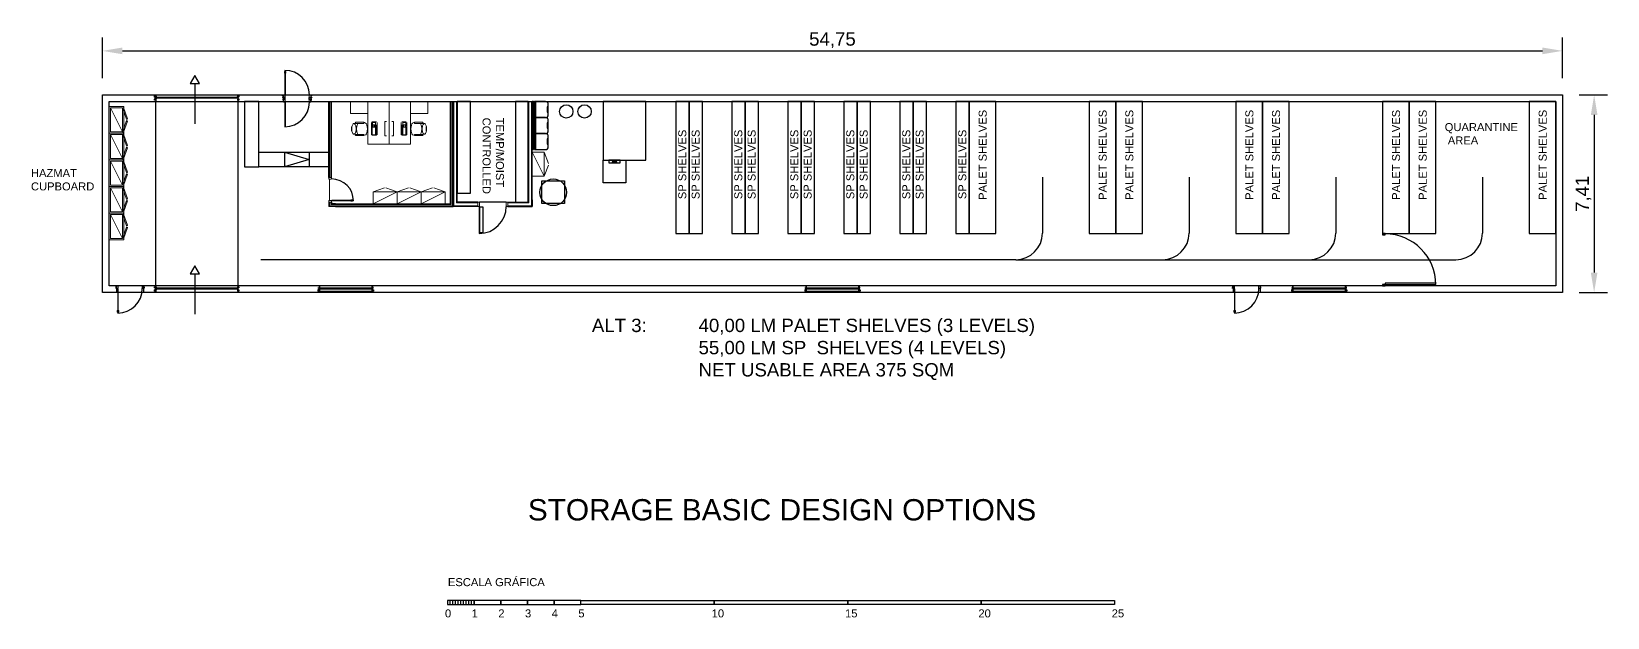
# Model space of a CAD drawing. Header units: millimetres. Extents: x 9.2 to 68.3, y 6.1 to 28.
import ezdxf

# ---------------------------------------------------------------- set-up
doc = ezdxf.new("R2010")
doc.units = ezdxf.units.MM
doc.layers.add('Cimentacion', color=7, linetype='Continuous', lineweight=0)
doc.layers.add('Techo baja', color=7, linetype='Continuous', lineweight=0)
doc.layers.add('MAPAS', color=7, linetype='Continuous')
doc.styles.get("Standard").update_dxf_attribs({"font": 'arial.ttf'})
doc.dimstyles.new('ISO-25', dxfattribs={"dimtxt": 0.5, "dimasz": 0.75, "dimexe": 0.5, "dimexo": 0.625, "dimgap": 0.1, "dimtad": 1, "dimtoh": 1, "dimtxsty": 'Standard', "dimcen": 2.5, "dimadec": 0, "dimazin": 0, "dimtfac": 1, "dimtmove": 0, "dimatfit": 3, "dimfxl": 1, "dimarcsym": 0})

# ---------------------------------------------------------------- blocks, each defined once
blk = doc.blocks.new('*D9')
at = {"layer": 'Defpoints', "color": 0, "transparency": 16777216}
for p in [(66.628, 27.318), (11.878, 25.664), (66.628, 25.664)]:
    blk.add_point(p, dxfattribs=at)
at = {"layer": 'MAPAS', "color": 0, "lineweight": -2, "transparency": 16777216}
for p, q in [((11.878, 26.289), (11.878, 27.818)), ((66.628, 26.289), (66.628, 27.818)), ((12.628, 27.318), (65.878, 27.318))]:
    blk.add_line(p, q, dxfattribs=at)
at = {"layer": 'MAPAS', "color": 0, "transparency": 16777216}
for points in [[(12.628, 27.443), (12.628, 27.193), (11.878, 27.318)], [(65.878, 27.443), (65.878, 27.193), (66.628, 27.318)]]:
    blk.add_solid(points, dxfattribs=at)
at = {"layer": 'MAPAS', "color": 0, "transparency": 16777216, "insert": (39.253, 27.717), "char_height": 0.5, "attachment_point": 5}
blk.add_mtext('54,75', dxfattribs=at)
blk = doc.blocks.new('*D10')
at = {"layer": 'Defpoints', "color": 0, "transparency": 16777216}
for p in [(66.628, 25.664), (66.628, 18.251), (67.815, 18.251)]:
    blk.add_point(p, dxfattribs=at)
at = {"layer": 'MAPAS', "color": 0, "lineweight": -2, "transparency": 16777216}
for p, q in [((67.253, 25.664), (68.315, 25.664)), ((67.815, 24.914), (67.815, 19.001)), ((67.253, 18.251), (68.315, 18.251))]:
    blk.add_line(p, q, dxfattribs=at)
at = {"layer": 'MAPAS', "color": 0, "transparency": 16777216}
for points in [[(67.69, 24.914), (67.94, 24.914), (67.815, 25.664)], [(67.69, 19.001), (67.94, 19.001), (67.815, 18.251)]]:
    blk.add_solid(points, dxfattribs=at)
at = {"layer": 'MAPAS', "color": 0, "transparency": 16777216, "insert": (67.414, 21.958), "char_height": 0.5, "attachment_point": 5, "rotation": 90}
blk.add_mtext('7,41', dxfattribs=at)

msp = doc.modelspace()

# ---------------------------------------------------------------- linework, layer by layer
for p, q in [((15.342, 26.099), (15.342, 24.577)), ((13.838, 25.586), (13.838, 25.591)), ((13.838, 25.516), (13.838, 25.511)), ((13.878, 25.664), (13.878, 25.461)), ((13.878, 25.664), (13.878, 25.414)), ((13.918, 25.586), (13.918, 25.591)), ((13.918, 25.586), (16.958, 25.586)), ((13.918, 25.551), (16.958, 25.551)), ((13.918, 25.551), (13.918, 25.546)), ((16.918, 25.586), (16.918, 25.591)), ((16.918, 25.551), (16.918, 25.546)), ((16.958, 25.664), (16.958, 25.461)), ((16.958, 25.664), (16.958, 25.414)), ((16.958, 25.586), (16.958, 25.591)), ((16.998, 25.586), (16.998, 25.591)), ((16.998, 25.516), (16.998, 25.511)), ((18.634, 25.634), (18.634, 25.639)), ((18.634, 25.564), (18.634, 25.559)), ((18.634, 25.493), (18.634, 25.498)), ((18.634, 25.423), (18.634, 25.418)), ((19.734, 25.634), (19.734, 25.639)), ((19.734, 25.564), (19.734, 25.559)), ((19.734, 25.493), (19.734, 25.498)), ((19.734, 25.423), (19.734, 25.418)), ((26.034, 25.414), (29.534, 25.414)), ((12.628, 24.281), (12.675, 24.264)), ((12.78, 24.757), (12.827, 24.774)), ((12.78, 24.704), (12.827, 24.687)), ((21.237, 24.309), (21.237, 24.474)), ((24.027, 24.309), (24.028, 24.474)), ((12.628, 24.181), (12.675, 24.197)), ((12.78, 23.757), (12.827, 23.774)), ((12.78, 23.704), (12.827, 23.687)), ((12.628, 23.281), (12.675, 23.264)), ((12.628, 23.181), (12.675, 23.197)), ((18.71, 23.517), (18.71, 22.97)), ((18.71, 23.517), (19.637, 23.243)), ((19.637, 23.243), (18.71, 22.97)), ((19.637, 23.517), (19.637, 22.97)), ((12.78, 22.757), (12.827, 22.774)), ((12.78, 22.704), (12.827, 22.687)), ((47.128, 22.577), (47.128, 20.484)), ((52.628, 22.577), (52.628, 20.484)), ((58.128, 22.577), (58.128, 20.484)), ((63.628, 22.577), (63.628, 20.484)), ((12.628, 22.181), (12.675, 22.197)), ((12.78, 21.757), (12.827, 21.774)), ((12.78, 21.704), (12.827, 21.687)), ((27.017, 21.643), (26.017, 21.643)), ((12.628, 21.181), (12.675, 21.197)), ((12.78, 20.757), (12.827, 20.774)), ((12.78, 20.704), (12.827, 20.687)), ((15.342, 18.958), (15.342, 17.436)), ((46.128, 19.484), (17.82, 19.484)), ((46.128, 19.484), (62.628, 19.484)), ((12.367, 18.502), (12.367, 18.507)), ((12.367, 18.432), (12.367, 18.427)), ((12.407, 18.501), (12.407, 18.251)), ((13.427, 18.501), (13.427, 18.251)), ((13.467, 18.502), (13.467, 18.507)), ((13.467, 18.432), (13.467, 18.427)), ((13.838, 18.423), (13.838, 18.428)), ((13.838, 18.353), (13.838, 18.348)), ((13.878, 18.501), (13.878, 18.298)), ((13.878, 18.501), (13.878, 18.251)), ((13.918, 18.423), (13.918, 18.428)), ((13.918, 18.423), (16.958, 18.423)), ((13.918, 18.388), (16.958, 18.388)), ((13.918, 18.388), (13.918, 18.383)), ((16.918, 18.423), (16.918, 18.428)), ((16.918, 18.388), (16.918, 18.383)), ((16.958, 18.501), (16.958, 18.298)), ((16.958, 18.501), (16.958, 18.251)), ((16.958, 18.423), (16.958, 18.428)), ((16.998, 18.423), (16.998, 18.428)), ((16.998, 18.353), (16.998, 18.348)), ((19.963, 18.423), (19.963, 18.428)), ((19.963, 18.353), (19.963, 18.348)), ((20.003, 18.501), (20.003, 18.298)), ((20.003, 18.501), (20.003, 18.298)), ((22.003, 18.501), (20.003, 18.501)), ((22.003, 18.501), (22.003, 18.298)), ((22.043, 18.423), (22.043, 18.428)), ((22.043, 18.353), (22.043, 18.348)), ((38.213, 18.423), (38.213, 18.428)), ((38.213, 18.353), (38.213, 18.348)), ((38.253, 18.501), (38.253, 18.298)), ((38.253, 18.501), (38.253, 18.298)), ((40.253, 18.501), (38.253, 18.501)), ((40.253, 18.501), (40.253, 18.298)), ((40.293, 18.423), (40.293, 18.428)), ((40.293, 18.353), (40.293, 18.348)), ((54.235, 18.502), (54.235, 18.507)), ((54.235, 18.432), (54.235, 18.427)), ((54.275, 18.501), (54.275, 18.251)), ((55.295, 18.501), (55.295, 18.251)), ((55.335, 18.502), (55.335, 18.507)), ((55.335, 18.432), (55.335, 18.427)), ((56.463, 18.423), (56.463, 18.428)), ((56.463, 18.353), (56.463, 18.348)), ((56.503, 18.501), (56.503, 18.298)), ((56.503, 18.501), (56.503, 18.298)), ((58.503, 18.501), (56.503, 18.501)), ((58.503, 18.501), (58.503, 18.298)), ((58.543, 18.423), (58.543, 18.428)), ((58.543, 18.353), (58.543, 18.348)), ((20.003, 18.298), (22.003, 18.298)), ((38.253, 18.298), (40.253, 18.298)), ((56.503, 18.298), (58.503, 18.298)), ((24.925, 6.544), (24.925, 6.694)), ((25.025, 6.544), (25.025, 6.694)), ((25.125, 6.544), (25.125, 6.694)), ((25.225, 6.544), (25.225, 6.694)), ((25.325, 6.544), (25.325, 6.694)), ((25.425, 6.544), (25.425, 6.694)), ((25.525, 6.544), (25.525, 6.694)), ((25.625, 6.544), (25.625, 6.694)), ((25.725, 6.544), (25.725, 6.694))]:
    msp.add_line(p, q)
for points in [[(15.342, 26.399), (15.169, 26.099), (15.515, 26.099)], [(66.628, 25.664), (66.628, 18.251), (11.878, 18.251), (11.878, 25.664)], [(66.378, 25.414), (66.378, 18.501), (12.128, 18.501), (12.128, 25.414)], [(13.878, 25.591), (13.838, 25.591), (13.838, 25.631), (13.878, 25.631)], [(13.878, 25.471), (13.838, 25.471), (13.838, 25.511), (13.878, 25.511)], [(13.878, 25.414), (16.958, 25.414), (16.958, 18.501), (13.878, 18.501)], [(16.998, 25.591), (16.958, 25.591), (16.958, 25.631), (16.998, 25.631)], [(16.998, 25.471), (16.958, 25.471), (16.958, 25.511), (16.998, 25.511)], [(17.749, 22.97), (17.749, 25.414), (17.202, 25.414), (17.202, 22.97)], [(18.734, 25.565), (18.674, 25.565), (18.674, 25.492), (18.734, 25.492)], [(19.634, 25.565), (19.694, 25.565), (19.694, 25.492), (19.634, 25.492)], [(25.684, 25.414), (25.184, 25.414), (25.184, 21.979), (25.684, 21.979)], [(27.85, 25.414), (27.364, 25.414), (27.364, 21.643), (27.85, 21.643)], [(28, 25.414), (28, 24.814), (28.04, 24.814), (28.04, 25.414)], [(28.08, 25.414), (28.08, 24.814), (28.12, 24.814), (28.12, 25.414)], [(30.654, 25.414), (30.654, 23.214), (32.254, 23.214), (32.254, 25.414)], [(33.378, 20.468), (33.878, 20.468), (33.878, 25.414), (33.378, 25.414)], [(33.878, 20.468), (34.378, 20.468), (34.378, 25.414), (33.878, 25.414)], [(35.478, 20.468), (35.978, 20.468), (35.978, 25.414), (35.478, 25.414)], [(35.978, 20.468), (36.478, 20.468), (36.478, 25.414), (35.978, 25.414)], [(37.578, 20.468), (38.078, 20.468), (38.078, 25.414), (37.578, 25.414)], [(38.078, 20.468), (38.578, 20.468), (38.578, 25.414), (38.078, 25.414)], [(39.678, 20.468), (40.178, 20.468), (40.178, 25.414), (39.678, 25.414)], [(40.178, 20.468), (40.678, 20.468), (40.678, 25.414), (40.178, 25.414)], [(41.778, 20.468), (42.278, 20.468), (42.278, 25.414), (41.778, 25.414)], [(42.278, 20.468), (42.778, 20.468), (42.778, 25.414), (42.278, 25.414)], [(43.878, 20.468), (44.378, 20.468), (44.378, 25.414), (43.878, 25.414)], [(45.378, 20.468), (45.378, 25.414), (44.378, 25.414), (44.378, 20.468)], [(49.878, 20.468), (49.878, 25.414), (48.878, 25.414), (48.878, 20.468)], [(50.878, 20.468), (50.878, 25.414), (49.878, 25.414), (49.878, 20.468)], [(55.378, 20.468), (55.378, 25.414), (54.378, 25.414), (54.378, 20.468)], [(56.378, 20.468), (56.378, 25.414), (55.378, 25.414), (55.378, 20.468)], [(60.878, 20.468), (60.878, 25.414), (59.878, 25.414), (59.878, 20.468)], [(61.878, 20.468), (61.878, 25.414), (60.878, 25.414), (60.878, 20.468)], [(66.378, 20.468), (66.378, 25.414), (65.378, 25.414), (65.378, 20.468)], [(28.56, 25.214), (28.56, 25.014), (28.576, 25.014), (28.576, 25.214)], [(28, 24.814), (28, 24.214), (28.04, 24.214), (28.04, 24.814)], [(28.08, 24.814), (28.08, 24.214), (28.12, 24.214), (28.12, 24.814)], [(28.56, 24.614), (28.56, 24.414), (28.576, 24.414), (28.576, 24.614)], [(28, 24.214), (28, 23.614), (28.04, 23.614), (28.04, 24.214)], [(28.08, 24.214), (28.08, 23.614), (28.12, 23.614), (28.12, 24.214)], [(28.56, 24.014), (28.56, 23.814), (28.576, 23.814), (28.576, 24.014)], [(17.749, 23.517), (20.376, 23.517), (20.376, 22.97), (17.749, 22.97)], [(31.504, 22.364), (30.654, 22.364), (30.654, 23.214), (31.504, 23.214)], [(31.291, 23.214), (30.866, 23.214), (30.866, 23.114), (31.291, 23.114)], [(31.164, 23.154), (30.994, 23.154), (30.994, 23.114), (31.164, 23.114)], [(29.209, 21.587), (28.359, 21.587), (28.359, 22.437), (29.209, 22.437)], [(26.151, 20.49), (26.027, 20.49), (26.027, 21.468), (26.151, 21.468)], [(59.878, 20.418), (59.978, 20.418), (59.978, 20.468), (59.878, 20.468)], [(15.342, 19.258), (15.169, 18.958), (15.515, 18.958)], [(13.878, 18.428), (13.838, 18.428), (13.838, 18.468), (13.878, 18.468)], [(13.878, 18.308), (13.838, 18.308), (13.838, 18.348), (13.878, 18.348)], [(16.998, 18.428), (16.958, 18.428), (16.958, 18.468), (16.998, 18.468)], [(16.998, 18.308), (16.958, 18.308), (16.958, 18.348), (16.998, 18.348)], [(19.963, 18.308), (20.003, 18.308), (20.003, 18.348), (19.963, 18.348)], [(22.043, 18.308), (22.003, 18.308), (22.003, 18.348), (22.043, 18.348)], [(38.213, 18.308), (38.253, 18.308), (38.253, 18.348), (38.213, 18.348)], [(40.293, 18.308), (40.253, 18.308), (40.253, 18.348), (40.293, 18.348)], [(56.463, 18.308), (56.503, 18.308), (56.503, 18.348), (56.463, 18.348)], [(58.543, 18.308), (58.503, 18.308), (58.503, 18.348), (58.543, 18.348)], [(59.878, 18.501), (59.978, 18.501), (59.978, 18.551), (59.878, 18.551)], [(59.978, 18.551), (61.878, 18.551), (61.878, 18.601), (59.978, 18.601)], [(24.825, 6.544), (25.825, 6.544), (25.825, 6.694), (24.825, 6.694)], [(25.825, 6.544), (26.825, 6.544), (26.825, 6.694), (25.825, 6.694)], [(26.825, 6.544), (27.825, 6.544), (27.825, 6.694), (26.825, 6.694)], [(27.825, 6.544), (28.825, 6.544), (28.825, 6.694), (27.825, 6.694)], [(28.825, 6.544), (29.825, 6.544), (29.825, 6.694), (28.825, 6.694)], [(29.825, 6.694), (34.825, 6.694), (34.825, 6.544), (29.825, 6.544)], [(34.825, 6.694), (39.825, 6.694), (39.825, 6.544), (34.825, 6.544)], [(39.825, 6.694), (44.825, 6.694), (44.825, 6.544), (39.825, 6.544)], [(44.825, 6.694), (49.825, 6.694), (49.825, 6.544), (44.825, 6.544)]]:
    msp.add_lwpolyline(points, close=True)
for points in [[(13.838, 25.591), (13.878, 25.591), (13.878, 25.511), (13.838, 25.511)], [(13.838, 25.586), (13.873, 25.586), (13.873, 25.516), (13.838, 25.516)], [(13.918, 25.591), (13.878, 25.591), (13.878, 25.546), (13.918, 25.546)], [(13.918, 25.586), (13.883, 25.586), (13.883, 25.551), (13.918, 25.551)], [(16.918, 25.591), (16.958, 25.591), (16.958, 25.546), (16.918, 25.546)], [(16.918, 25.586), (16.953, 25.586), (16.953, 25.551), (16.918, 25.551)], [(16.998, 25.591), (16.958, 25.591), (16.958, 25.511), (16.998, 25.511)], [(16.998, 25.586), (16.963, 25.586), (16.963, 25.516), (16.998, 25.516)], [(18.634, 25.639), (18.674, 25.639), (18.674, 25.559), (18.634, 25.559)], [(18.634, 25.634), (18.669, 25.634), (18.669, 25.564), (18.634, 25.564)], [(18.634, 25.418), (18.674, 25.418), (18.674, 25.498), (18.634, 25.498)], [(18.634, 25.423), (18.669, 25.423), (18.669, 25.493), (18.634, 25.493)], [(19.734, 25.639), (19.694, 25.639), (19.694, 25.559), (19.734, 25.559)], [(19.734, 25.418), (19.694, 25.418), (19.694, 25.498), (19.734, 25.498)], [(19.734, 25.634), (19.699, 25.634), (19.699, 25.564), (19.734, 25.564)], [(19.734, 25.423), (19.699, 25.423), (19.699, 25.493), (19.734, 25.493)], [(20.376, 22.563), (20.376, 25.414)], [(20.388, 22.563), (20.388, 25.414)], [(20.461, 22.563), (20.461, 25.414)], [(20.474, 22.563), (20.474, 25.414)], [(20.62, 21.483), (25.034, 21.483), (25.034, 25.414)], [(20.62, 21.568), (24.948, 21.568), (24.948, 25.414)], [(20.62, 21.495), (25.021, 21.495), (25.021, 25.414)], [(24.936, 21.581), (24.936, 25.414)], [(25.957, 21.483), (25.034, 21.483), (25.034, 25.414)], [(25.957, 21.495), (25.046, 21.495), (25.046, 25.414)], [(25.957, 21.63), (25.171, 21.63), (25.171, 25.414)], [(25.957, 21.643), (25.184, 21.643), (25.184, 25.414)], [(27.85, 21.727), (27.85, 25.414)], [(27.862, 21.727), (27.862, 25.414)], [(27.987, 21.727), (27.987, 25.414)], [(28, 21.727), (28, 25.414)], [(20.376, 21.643), (20.376, 21.483)], [(20.62, 21.483), (20.376, 21.483)], [(20.388, 21.643), (20.388, 21.495)], [(20.62, 21.495), (20.388, 21.495)], [(20.461, 21.643), (20.461, 21.568)], [(20.62, 21.568), (20.461, 21.568)], [(20.474, 21.643), (20.474, 21.581)], [(20.62, 21.581), (20.474, 21.581)], [(20.62, 21.581), (24.936, 21.581)], [(27.077, 21.643), (27.85, 21.643)], [(27.077, 21.63), (27.862, 21.63)], [(27.077, 21.495), (27.987, 21.495)], [(27.077, 21.483), (28, 21.483)], [(27.85, 21.727), (27.85, 21.643)], [(27.862, 21.727), (27.862, 21.63)], [(27.987, 21.727), (27.987, 21.495)], [(28, 21.727), (28, 21.483)], [(12.367, 18.427), (12.407, 18.427), (12.407, 18.507), (12.367, 18.507)], [(12.367, 18.432), (12.402, 18.432), (12.402, 18.502), (12.367, 18.502)], [(13.467, 18.427), (13.427, 18.427), (13.427, 18.507), (13.467, 18.507)], [(13.467, 18.432), (13.432, 18.432), (13.432, 18.502), (13.467, 18.502)], [(13.838, 18.428), (13.878, 18.428), (13.878, 18.348), (13.838, 18.348)], [(13.838, 18.423), (13.873, 18.423), (13.873, 18.353), (13.838, 18.353)], [(13.918, 18.428), (13.878, 18.428), (13.878, 18.383), (13.918, 18.383)], [(13.918, 18.423), (13.883, 18.423), (13.883, 18.388), (13.918, 18.388)], [(16.918, 18.428), (16.958, 18.428), (16.958, 18.383), (16.918, 18.383)], [(16.918, 18.423), (16.953, 18.423), (16.953, 18.388), (16.918, 18.388)], [(16.998, 18.428), (16.958, 18.428), (16.958, 18.348), (16.998, 18.348)], [(16.998, 18.423), (16.963, 18.423), (16.963, 18.353), (16.998, 18.353)], [(19.963, 18.428), (20.003, 18.428), (20.003, 18.348), (19.963, 18.348)], [(19.963, 18.423), (19.998, 18.423), (19.998, 18.353), (19.963, 18.353)], [(22.043, 18.428), (22.003, 18.428), (22.003, 18.348), (22.043, 18.348)], [(22.043, 18.423), (22.008, 18.423), (22.008, 18.353), (22.043, 18.353)], [(38.213, 18.428), (38.253, 18.428), (38.253, 18.348), (38.213, 18.348)], [(38.213, 18.423), (38.248, 18.423), (38.248, 18.353), (38.213, 18.353)], [(40.293, 18.428), (40.253, 18.428), (40.253, 18.348), (40.293, 18.348)], [(40.293, 18.423), (40.258, 18.423), (40.258, 18.353), (40.293, 18.353)], [(54.235, 18.427), (54.275, 18.427), (54.275, 18.507), (54.235, 18.507)], [(54.235, 18.432), (54.27, 18.432), (54.27, 18.502), (54.235, 18.502)], [(55.335, 18.427), (55.295, 18.427), (55.295, 18.507), (55.335, 18.507)], [(55.335, 18.432), (55.3, 18.432), (55.3, 18.502), (55.335, 18.502)], [(56.463, 18.428), (56.503, 18.428), (56.503, 18.348), (56.463, 18.348)], [(56.463, 18.423), (56.498, 18.423), (56.498, 18.353), (56.463, 18.353)], [(58.543, 18.428), (58.503, 18.428), (58.503, 18.348), (58.543, 18.348)], [(58.543, 18.423), (58.508, 18.423), (58.508, 18.353), (58.543, 18.353)]]:
    msp.add_lwpolyline(points)
for points in [[(28.12, 25.414), (28.12, 24.814), (28.5, 24.814, 0.414214), (28.6, 24.914), (28.6, 25.314, 0.414214), (28.5, 25.414)], [(28.12, 24.814), (28.12, 24.214), (28.5, 24.214, 0.414214), (28.6, 24.314), (28.6, 24.714, 0.414214), (28.5, 24.814)], [(28.12, 24.214), (28.12, 23.614), (28.5, 23.614, 0.414214), (28.6, 23.714), (28.6, 24.114, 0.414214), (28.5, 24.214)]]:
    msp.add_lwpolyline(points, format="xyb", close=True)
for centre, radius in [((29.274, 25.047), 0.25), ((29.959, 25.047), 0.25), ((28.784, 22.012), 0.5)]:
    msp.add_circle(centre, radius)
for centre, radius, start, end in [((18.723, 25.665), 0.921, 0.15714, 90.02688), ((18.723, 25.392), 0.921, 269.97312, 359.84286), ((20.474, 21.694), 0.818, 0, 90), ((26.007, 21.483), 1.015, 270, 0), ((46.128, 20.484), 1, 270, 0), ((51.628, 20.484), 1, 270, 0), ((57.128, 20.484), 1, 270, 0), ((59.978, 18.551), 1.9, 0, 90), ((62.628, 20.484), 1, 270, 0), ((12.456, 18.401), 0.921, 269.97312, 359.84286), ((54.324, 18.401), 0.921, 269.97312, 359.84286)]:
    msp.add_arc(centre, radius, start, end)
at = {"layer": 'Cimentacion'}
for p, q in [((18.674, 25.575), (18.674, 25.664)), ((18.674, 25.482), (18.674, 25.393)), ((18.674, 25.482), (18.674, 25.393)), ((19.694, 25.482), (19.694, 25.393)), ((20.401, 22.563), (20.401, 25.414)), ((20.449, 22.563), (20.449, 25.414)), ((24.961, 21.556), (24.961, 25.414)), ((25.009, 21.508), (25.009, 25.414)), ((25.059, 21.508), (25.059, 25.414)), ((25.159, 21.618), (25.159, 25.414)), ((27.875, 21.727), (27.875, 25.414)), ((27.975, 21.727), (27.975, 25.414)), ((20.392, 22.503), (20.392, 21.703)), ((20.401, 21.643), (20.401, 21.508)), ((20.62, 21.508), (20.401, 21.508)), ((20.449, 21.643), (20.449, 21.556)), ((20.62, 21.556), (20.449, 21.556)), ((20.62, 21.556), (24.961, 21.556)), ((20.62, 21.508), (25.009, 21.508)), ((25.957, 21.508), (25.059, 21.508)), ((25.957, 21.618), (25.159, 21.618)), ((27.077, 21.618), (27.875, 21.618)), ((27.077, 21.508), (27.975, 21.508)), ((27.875, 21.727), (27.875, 21.618)), ((27.975, 21.727), (27.975, 21.508)), ((12.407, 18.491), (12.407, 18.402)), ((20.003, 18.428), (22.003, 18.428)), ((20.028, 18.332), (20.028, 18.474)), ((20.028, 18.332), (20.028, 18.474)), ((20.053, 18.428), (21.953, 18.428)), ((20.053, 18.416), (21.953, 18.416)), ((20.053, 18.39), (21.953, 18.39)), ((20.053, 18.378), (21.953, 18.378)), ((21.978, 18.332), (21.978, 18.474)), ((38.253, 18.428), (40.253, 18.428)), ((38.278, 18.332), (38.278, 18.474)), ((38.278, 18.332), (38.278, 18.474)), ((38.303, 18.428), (40.203, 18.428)), ((38.303, 18.416), (40.203, 18.416)), ((38.303, 18.39), (40.203, 18.39)), ((38.303, 18.378), (40.203, 18.378)), ((40.228, 18.332), (40.228, 18.474)), ((54.275, 18.491), (54.275, 18.402)), ((56.503, 18.428), (58.503, 18.428)), ((56.528, 18.332), (56.528, 18.474)), ((56.528, 18.332), (56.528, 18.474)), ((56.553, 18.428), (58.453, 18.428)), ((56.553, 18.416), (58.453, 18.416)), ((56.553, 18.39), (58.453, 18.39)), ((56.553, 18.378), (58.453, 18.378)), ((58.478, 18.332), (58.478, 18.474))]:
    msp.add_line(p, q, dxfattribs=at)
for points in [[(18.72, 26.545), (18.72, 26.541), (18.722, 26.541), (18.722, 26.553), (18.72, 26.553), (18.72, 26.549), (18.713, 26.549), (18.712, 26.549), (18.712, 26.549), (18.711, 26.549), (18.71, 26.549), (18.709, 26.548), (18.708, 26.548), (18.708, 26.547), (18.707, 26.547), (18.706, 26.546), (18.706, 26.546), (18.705, 26.545), (18.705, 26.544), (18.705, 26.544), (18.704, 26.543), (18.704, 26.542), (18.704, 26.541), (18.704, 26.54), (18.704, 26.495), (18.704, 26.494), (18.704, 26.493), (18.704, 26.492), (18.705, 26.491), (18.705, 26.491), (18.705, 26.49), (18.706, 26.489), (18.706, 26.489), (18.707, 26.488), (18.708, 26.488), (18.708, 26.487), (18.709, 26.487), (18.71, 26.486), (18.711, 26.486), (18.712, 26.486), (18.712, 26.486), (18.713, 26.486), (18.713, 26.486), (18.714, 26.486), (18.714, 26.486), (18.714, 26.486), (18.714, 26.486), (18.714, 26.486), (18.714, 26.486), (18.715, 26.486), (18.715, 26.486), (18.715, 26.487), (18.715, 26.487), (18.715, 26.487), (18.715, 26.487), (18.715, 26.487), (18.715, 26.488), (18.715, 26.488), (18.715, 26.488), (18.715, 26.488), (18.715, 26.488), (18.715, 26.489), (18.715, 26.489), (18.715, 26.489), (18.715, 26.489), (18.715, 26.489), (18.715, 26.489), (18.715, 26.49), (18.714, 26.49), (18.714, 26.49), (18.714, 26.49), (18.714, 26.49), (18.714, 26.49), (18.714, 26.49), (18.713, 26.49), (18.713, 26.49), (18.713, 26.49), (18.712, 26.49), (18.712, 26.49), (18.712, 26.491), (18.711, 26.491), (18.711, 26.491), (18.71, 26.491), (18.71, 26.491), (18.71, 26.492), (18.71, 26.492), (18.709, 26.492), (18.709, 26.493), (18.709, 26.493), (18.709, 26.494), (18.709, 26.494), (18.709, 26.494), (18.709, 26.495), (18.709, 26.54), (18.709, 26.541), (18.709, 26.541), (18.709, 26.541), (18.709, 26.542), (18.709, 26.542), (18.709, 26.543), (18.71, 26.543), (18.71, 26.543), (18.71, 26.544), (18.71, 26.544), (18.711, 26.544), (18.711, 26.544), (18.712, 26.544), (18.712, 26.545), (18.712, 26.545), (18.713, 26.545), (18.713, 26.545), (18.72, 26.545)], [(18.722, 26.586), (18.722, 25.671), (18.743, 25.671), (18.743, 26.586), (18.722, 26.586)], [(18.745, 26.545), (18.752, 26.545), (18.752, 26.545), (18.753, 26.545), (18.753, 26.545), (18.753, 26.544), (18.754, 26.544), (18.754, 26.544), (18.755, 26.544), (18.755, 26.544), (18.755, 26.543), (18.755, 26.543), (18.756, 26.543), (18.756, 26.542), (18.756, 26.542), (18.756, 26.541), (18.756, 26.541), (18.756, 26.541), (18.756, 26.54), (18.756, 26.495), (18.756, 26.494), (18.756, 26.494), (18.756, 26.494), (18.756, 26.493), (18.756, 26.493), (18.756, 26.492), (18.755, 26.492), (18.755, 26.492), (18.755, 26.491), (18.755, 26.491), (18.754, 26.491), (18.754, 26.491), (18.753, 26.491), (18.753, 26.49), (18.753, 26.49), (18.752, 26.49), (18.752, 26.49), (18.752, 26.49), (18.751, 26.49), (18.751, 26.49), (18.751, 26.49), (18.751, 26.49), (18.751, 26.49), (18.751, 26.49), (18.75, 26.49), (18.75, 26.489), (18.75, 26.489), (18.75, 26.489), (18.75, 26.489), (18.75, 26.489), (18.75, 26.489), (18.75, 26.488), (18.75, 26.488), (18.75, 26.488), (18.75, 26.488), (18.75, 26.488), (18.75, 26.487), (18.75, 26.487), (18.75, 26.487), (18.75, 26.487), (18.75, 26.487), (18.75, 26.486), (18.75, 26.486), (18.751, 26.486), (18.751, 26.486), (18.751, 26.486), (18.751, 26.486), (18.751, 26.486), (18.751, 26.486), (18.752, 26.486), (18.752, 26.486), (18.753, 26.486), (18.753, 26.486), (18.754, 26.486), (18.755, 26.486), (18.756, 26.487), (18.757, 26.487), (18.757, 26.488), (18.758, 26.488), (18.759, 26.489), (18.759, 26.489), (18.76, 26.49), (18.76, 26.491), (18.76, 26.491), (18.761, 26.492), (18.761, 26.493), (18.761, 26.494), (18.761, 26.495), (18.761, 26.54), (18.761, 26.541), (18.761, 26.542), (18.761, 26.543), (18.76, 26.544), (18.76, 26.544), (18.76, 26.545), (18.759, 26.546), (18.759, 26.546), (18.758, 26.547), (18.757, 26.547), (18.757, 26.548), (18.756, 26.548), (18.755, 26.549), (18.754, 26.549), (18.753, 26.549), (18.753, 26.549), (18.752, 26.549), (18.745, 26.549), (18.745, 26.553), (18.743, 26.553), (18.743, 26.541), (18.745, 26.541), (18.745, 26.545)], [(18.674, 25.664), (18.724, 25.664), (18.724, 25.644), (18.734, 25.644), (18.734, 25.565), (18.674, 25.565), (18.674, 25.664)], [(18.674, 25.393), (18.724, 25.393), (18.724, 25.413), (18.734, 25.413), (18.734, 25.492), (18.674, 25.492), (18.674, 25.393)], [(19.634, 25.644), (19.644, 25.644), (19.644, 25.664), (19.694, 25.664), (19.694, 25.565), (19.634, 25.565), (19.634, 25.644)], [(19.634, 25.413), (19.644, 25.413), (19.644, 25.393), (19.694, 25.393), (19.694, 25.492), (19.634, 25.492), (19.634, 25.413)], [(18.722, 24.471), (18.722, 25.386), (18.743, 25.386), (18.743, 24.471), (18.722, 24.471)], [(20.474, 22.563), (20.474, 22.513), (20.454, 22.513), (20.454, 22.503), (20.376, 22.503), (20.376, 22.563), (20.474, 22.563)], [(20.474, 21.643), (20.474, 21.693), (20.454, 21.693), (20.454, 21.703), (20.376, 21.703), (20.376, 21.643), (20.474, 21.643)], [(21.292, 21.694), (20.477, 21.694), (20.477, 21.715), (21.292, 21.715), (21.292, 21.694)], [(21.251, 21.717), (21.251, 21.724), (21.251, 21.724), (21.251, 21.725), (21.251, 21.725), (21.251, 21.726), (21.251, 21.726), (21.25, 21.726), (21.25, 21.727), (21.25, 21.727), (21.25, 21.727), (21.249, 21.728), (21.249, 21.728), (21.249, 21.728), (21.248, 21.728), (21.248, 21.728), (21.247, 21.729), (21.247, 21.729), (21.247, 21.729), (21.201, 21.729), (21.201, 21.729), (21.2, 21.729), (21.2, 21.728), (21.2, 21.728), (21.199, 21.728), (21.199, 21.728), (21.198, 21.728), (21.198, 21.727), (21.198, 21.727), (21.198, 21.727), (21.197, 21.726), (21.197, 21.726), (21.197, 21.726), (21.197, 21.725), (21.197, 21.725), (21.197, 21.724), (21.197, 21.724), (21.197, 21.724), (21.197, 21.724), (21.197, 21.723), (21.196, 21.723), (21.196, 21.723), (21.196, 21.723), (21.196, 21.723), (21.196, 21.723), (21.196, 21.722), (21.196, 21.722), (21.196, 21.722), (21.195, 21.722), (21.195, 21.722), (21.195, 21.722), (21.195, 21.722), (21.195, 21.722), (21.194, 21.722), (21.194, 21.722), (21.194, 21.722), (21.194, 21.722), (21.194, 21.722), (21.193, 21.722), (21.193, 21.722), (21.193, 21.722), (21.193, 21.722), (21.193, 21.723), (21.193, 21.723), (21.192, 21.723), (21.192, 21.723), (21.192, 21.723), (21.192, 21.723), (21.192, 21.724), (21.192, 21.724), (21.192, 21.724), (21.192, 21.725), (21.192, 21.726), (21.192, 21.727), (21.193, 21.727), (21.193, 21.728), (21.193, 21.729), (21.194, 21.73), (21.194, 21.73), (21.195, 21.731), (21.196, 21.731), (21.196, 21.732), (21.197, 21.732), (21.198, 21.733), (21.199, 21.733), (21.2, 21.733), (21.2, 21.733), (21.201, 21.733), (21.247, 21.733), (21.247, 21.733), (21.248, 21.733), (21.249, 21.733), (21.25, 21.733), (21.251, 21.732), (21.251, 21.732), (21.252, 21.731), (21.253, 21.731), (21.253, 21.73), (21.254, 21.73), (21.254, 21.729), (21.255, 21.728), (21.255, 21.727), (21.255, 21.727), (21.256, 21.726), (21.256, 21.725), (21.256, 21.724), (21.256, 21.717), (21.26, 21.717), (21.26, 21.715), (21.247, 21.715), (21.247, 21.717), (21.251, 21.717)], [(21.251, 21.692), (21.247, 21.692), (21.247, 21.694), (21.26, 21.694), (21.26, 21.692), (21.256, 21.692), (21.256, 21.685), (21.256, 21.685), (21.256, 21.684), (21.255, 21.683), (21.255, 21.682), (21.255, 21.681), (21.254, 21.681), (21.254, 21.68), (21.253, 21.679), (21.253, 21.679), (21.252, 21.678), (21.251, 21.678), (21.251, 21.677), (21.25, 21.677), (21.249, 21.677), (21.248, 21.676), (21.247, 21.676), (21.247, 21.676), (21.201, 21.676), (21.2, 21.676), (21.2, 21.676), (21.199, 21.677), (21.198, 21.677), (21.197, 21.677), (21.196, 21.678), (21.196, 21.678), (21.195, 21.679), (21.194, 21.679), (21.194, 21.68), (21.193, 21.681), (21.193, 21.681), (21.193, 21.682), (21.192, 21.683), (21.192, 21.684), (21.192, 21.685), (21.192, 21.685), (21.192, 21.686), (21.192, 21.686), (21.192, 21.686), (21.192, 21.686), (21.192, 21.686), (21.192, 21.687), (21.193, 21.687), (21.193, 21.687), (21.193, 21.687), (21.193, 21.687), (21.193, 21.687), (21.193, 21.687), (21.194, 21.687), (21.194, 21.687), (21.194, 21.687), (21.194, 21.687), (21.194, 21.687), (21.195, 21.687), (21.195, 21.687), (21.195, 21.687), (21.195, 21.687), (21.195, 21.687), (21.196, 21.687), (21.196, 21.687), (21.196, 21.687), (21.196, 21.687), (21.196, 21.687), (21.196, 21.687), (21.196, 21.686), (21.196, 21.686), (21.197, 21.686), (21.197, 21.686), (21.197, 21.686), (21.197, 21.685), (21.197, 21.685), (21.197, 21.685), (21.197, 21.684), (21.197, 21.684), (21.197, 21.683), (21.197, 21.683), (21.198, 21.683), (21.198, 21.682), (21.198, 21.682), (21.198, 21.682), (21.199, 21.682), (21.199, 21.681), (21.2, 21.681), (21.2, 21.681), (21.2, 21.681), (21.201, 21.681), (21.201, 21.681), (21.247, 21.681), (21.247, 21.681), (21.247, 21.681), (21.248, 21.681), (21.248, 21.681), (21.249, 21.681), (21.249, 21.682), (21.249, 21.682), (21.25, 21.682), (21.25, 21.682), (21.25, 21.683), (21.25, 21.683), (21.251, 21.683), (21.251, 21.684), (21.251, 21.684), (21.251, 21.685), (21.251, 21.685), (21.251, 21.685), (21.251, 21.692)], [(25.957, 21.483), (26.007, 21.483), (26.007, 21.503), (26.017, 21.503), (26.017, 21.643), (25.957, 21.643), (25.957, 21.483)], [(26.007, 20.468), (26.007, 21.483), (26.027, 21.483), (26.027, 20.468), (26.007, 20.468)], [(27.077, 21.483), (27.027, 21.483), (27.027, 21.503), (27.017, 21.503), (27.017, 21.643), (27.077, 21.643), (27.077, 21.483)], [(12.407, 18.402), (12.457, 18.402), (12.457, 18.422), (12.467, 18.422), (12.467, 18.501), (12.407, 18.501), (12.407, 18.402)], [(12.456, 17.48), (12.456, 18.395), (12.476, 18.395), (12.476, 17.48), (12.456, 17.48)], [(13.367, 18.422), (13.377, 18.422), (13.377, 18.402), (13.427, 18.402), (13.427, 18.501), (13.367, 18.501), (13.367, 18.422)], [(20.003, 18.428), (20.053, 18.428), (20.053, 18.378), (20.003, 18.378), (20.003, 18.428)], [(21.953, 18.428), (22.003, 18.428), (22.003, 18.378), (21.953, 18.378), (21.953, 18.428)], [(38.253, 18.428), (38.303, 18.428), (38.303, 18.378), (38.253, 18.378), (38.253, 18.428)], [(40.203, 18.428), (40.253, 18.428), (40.253, 18.378), (40.203, 18.378), (40.203, 18.428)], [(54.275, 18.402), (54.325, 18.402), (54.325, 18.422), (54.335, 18.422), (54.335, 18.501), (54.275, 18.501), (54.275, 18.402)], [(54.324, 17.48), (54.324, 18.395), (54.344, 18.395), (54.344, 17.48), (54.324, 17.48)], [(55.235, 18.422), (55.245, 18.422), (55.245, 18.402), (55.295, 18.402), (55.295, 18.501), (55.235, 18.501), (55.235, 18.422)], [(56.503, 18.428), (56.553, 18.428), (56.553, 18.378), (56.503, 18.378), (56.503, 18.428)], [(58.453, 18.428), (58.503, 18.428), (58.503, 18.378), (58.453, 18.378), (58.453, 18.428)], [(12.453, 17.521), (12.453, 17.525), (12.456, 17.525), (12.456, 17.513), (12.453, 17.513), (12.453, 17.517), (12.447, 17.517), (12.446, 17.517), (12.445, 17.517), (12.444, 17.517), (12.443, 17.517), (12.443, 17.518), (12.442, 17.518), (12.441, 17.518), (12.44, 17.519), (12.44, 17.52), (12.439, 17.52), (12.439, 17.521), (12.438, 17.522), (12.438, 17.522), (12.438, 17.523), (12.438, 17.524), (12.438, 17.525), (12.437, 17.526), (12.437, 17.571), (12.438, 17.572), (12.438, 17.573), (12.438, 17.574), (12.438, 17.574), (12.438, 17.575), (12.439, 17.576), (12.439, 17.577), (12.44, 17.577), (12.44, 17.578), (12.441, 17.578), (12.442, 17.579), (12.443, 17.579), (12.443, 17.58), (12.444, 17.58), (12.445, 17.58), (12.446, 17.58), (12.447, 17.58), (12.447, 17.58), (12.447, 17.58), (12.447, 17.58), (12.447, 17.58), (12.448, 17.58), (12.448, 17.58), (12.448, 17.58), (12.448, 17.58), (12.448, 17.579), (12.448, 17.579), (12.448, 17.579), (12.448, 17.579), (12.449, 17.579), (12.449, 17.579), (12.449, 17.578), (12.449, 17.578), (12.449, 17.578), (12.449, 17.578), (12.449, 17.578), (12.449, 17.577), (12.449, 17.577), (12.448, 17.577), (12.448, 17.577), (12.448, 17.577), (12.448, 17.577), (12.448, 17.576), (12.448, 17.576), (12.448, 17.576), (12.448, 17.576), (12.447, 17.576), (12.447, 17.576), (12.447, 17.576), (12.447, 17.576), (12.447, 17.576), (12.446, 17.576), (12.446, 17.576), (12.445, 17.576), (12.445, 17.575), (12.445, 17.575), (12.444, 17.575), (12.444, 17.575), (12.444, 17.575), (12.443, 17.574), (12.443, 17.574), (12.443, 17.574), (12.443, 17.573), (12.442, 17.573), (12.442, 17.572), (12.442, 17.572), (12.442, 17.572), (12.442, 17.571), (12.442, 17.526), (12.442, 17.525), (12.442, 17.525), (12.442, 17.524), (12.442, 17.524), (12.443, 17.524), (12.443, 17.523), (12.443, 17.523), (12.443, 17.523), (12.444, 17.522), (12.444, 17.522), (12.444, 17.522), (12.445, 17.522), (12.445, 17.522), (12.445, 17.521), (12.446, 17.521), (12.446, 17.521), (12.447, 17.521), (12.453, 17.521)], [(12.478, 17.521), (12.485, 17.521), (12.486, 17.521), (12.486, 17.521), (12.486, 17.521), (12.487, 17.522), (12.487, 17.522), (12.488, 17.522), (12.488, 17.522), (12.488, 17.522), (12.489, 17.523), (12.489, 17.523), (12.489, 17.523), (12.489, 17.524), (12.489, 17.524), (12.49, 17.524), (12.49, 17.525), (12.49, 17.525), (12.49, 17.526), (12.49, 17.571), (12.49, 17.572), (12.49, 17.572), (12.49, 17.572), (12.489, 17.573), (12.489, 17.573), (12.489, 17.574), (12.489, 17.574), (12.489, 17.574), (12.488, 17.575), (12.488, 17.575), (12.488, 17.575), (12.487, 17.575), (12.487, 17.575), (12.486, 17.576), (12.486, 17.576), (12.486, 17.576), (12.485, 17.576), (12.485, 17.576), (12.485, 17.576), (12.485, 17.576), (12.484, 17.576), (12.484, 17.576), (12.484, 17.576), (12.484, 17.576), (12.484, 17.576), (12.484, 17.577), (12.484, 17.577), (12.483, 17.577), (12.483, 17.577), (12.483, 17.577), (12.483, 17.577), (12.483, 17.578), (12.483, 17.578), (12.483, 17.578), (12.483, 17.578), (12.483, 17.578), (12.483, 17.579), (12.483, 17.579), (12.483, 17.579), (12.483, 17.579), (12.484, 17.579), (12.484, 17.579), (12.484, 17.58), (12.484, 17.58), (12.484, 17.58), (12.484, 17.58), (12.484, 17.58), (12.485, 17.58), (12.485, 17.58), (12.485, 17.58), (12.485, 17.58), (12.486, 17.58), (12.487, 17.58), (12.488, 17.58), (12.488, 17.58), (12.489, 17.579), (12.49, 17.579), (12.491, 17.578), (12.491, 17.578), (12.492, 17.577), (12.492, 17.577), (12.493, 17.576), (12.493, 17.575), (12.494, 17.574), (12.494, 17.574), (12.494, 17.573), (12.494, 17.572), (12.494, 17.571), (12.494, 17.526), (12.494, 17.525), (12.494, 17.524), (12.494, 17.523), (12.494, 17.522), (12.493, 17.522), (12.493, 17.521), (12.492, 17.52), (12.492, 17.52), (12.491, 17.519), (12.491, 17.518), (12.49, 17.518), (12.489, 17.518), (12.488, 17.517), (12.488, 17.517), (12.487, 17.517), (12.486, 17.517), (12.485, 17.517), (12.478, 17.517), (12.478, 17.513), (12.476, 17.513), (12.476, 17.525), (12.478, 17.525), (12.478, 17.521)], [(54.321, 17.521), (54.321, 17.525), (54.324, 17.525), (54.324, 17.513), (54.321, 17.513), (54.321, 17.517), (54.314, 17.517), (54.314, 17.517), (54.313, 17.517), (54.312, 17.517), (54.311, 17.517), (54.31, 17.518), (54.31, 17.518), (54.309, 17.518), (54.308, 17.519), (54.308, 17.52), (54.307, 17.52), (54.307, 17.521), (54.306, 17.522), (54.306, 17.522), (54.306, 17.523), (54.306, 17.524), (54.305, 17.525), (54.305, 17.526), (54.305, 17.571), (54.305, 17.572), (54.306, 17.573), (54.306, 17.574), (54.306, 17.574), (54.306, 17.575), (54.307, 17.576), (54.307, 17.577), (54.308, 17.577), (54.308, 17.578), (54.309, 17.578), (54.31, 17.579), (54.31, 17.579), (54.311, 17.58), (54.312, 17.58), (54.313, 17.58), (54.314, 17.58), (54.314, 17.58), (54.315, 17.58), (54.315, 17.58), (54.315, 17.58), (54.315, 17.58), (54.315, 17.58), (54.316, 17.58), (54.316, 17.58), (54.316, 17.58), (54.316, 17.579), (54.316, 17.579), (54.316, 17.579), (54.316, 17.579), (54.316, 17.579), (54.316, 17.579), (54.316, 17.578), (54.317, 17.578), (54.317, 17.578), (54.317, 17.578), (54.316, 17.578), (54.316, 17.577), (54.316, 17.577), (54.316, 17.577), (54.316, 17.577), (54.316, 17.577), (54.316, 17.577), (54.316, 17.576), (54.316, 17.576), (54.316, 17.576), (54.315, 17.576), (54.315, 17.576), (54.315, 17.576), (54.315, 17.576), (54.315, 17.576), (54.314, 17.576), (54.314, 17.576), (54.314, 17.576), (54.313, 17.576), (54.313, 17.575), (54.312, 17.575), (54.312, 17.575), (54.312, 17.575), (54.311, 17.575), (54.311, 17.574), (54.311, 17.574), (54.311, 17.574), (54.31, 17.573), (54.31, 17.573), (54.31, 17.572), (54.31, 17.572), (54.31, 17.572), (54.31, 17.571), (54.31, 17.526), (54.31, 17.525), (54.31, 17.525), (54.31, 17.524), (54.31, 17.524), (54.31, 17.524), (54.311, 17.523), (54.311, 17.523), (54.311, 17.523), (54.311, 17.522), (54.312, 17.522), (54.312, 17.522), (54.312, 17.522), (54.313, 17.522), (54.313, 17.521), (54.314, 17.521), (54.314, 17.521), (54.314, 17.521), (54.321, 17.521)], [(54.346, 17.521), (54.353, 17.521), (54.354, 17.521), (54.354, 17.521), (54.354, 17.521), (54.355, 17.522), (54.355, 17.522), (54.355, 17.522), (54.356, 17.522), (54.356, 17.522), (54.356, 17.523), (54.357, 17.523), (54.357, 17.523), (54.357, 17.524), (54.357, 17.524), (54.357, 17.524), (54.358, 17.525), (54.358, 17.525), (54.358, 17.526), (54.358, 17.571), (54.358, 17.572), (54.358, 17.572), (54.357, 17.572), (54.357, 17.573), (54.357, 17.573), (54.357, 17.574), (54.357, 17.574), (54.356, 17.574), (54.356, 17.575), (54.356, 17.575), (54.355, 17.575), (54.355, 17.575), (54.355, 17.575), (54.354, 17.576), (54.354, 17.576), (54.354, 17.576), (54.353, 17.576), (54.353, 17.576), (54.353, 17.576), (54.352, 17.576), (54.352, 17.576), (54.352, 17.576), (54.352, 17.576), (54.352, 17.576), (54.352, 17.576), (54.352, 17.577), (54.351, 17.577), (54.351, 17.577), (54.351, 17.577), (54.351, 17.577), (54.351, 17.577), (54.351, 17.578), (54.351, 17.578), (54.351, 17.578), (54.351, 17.578), (54.351, 17.578), (54.351, 17.579), (54.351, 17.579), (54.351, 17.579), (54.351, 17.579), (54.351, 17.579), (54.352, 17.579), (54.352, 17.58), (54.352, 17.58), (54.352, 17.58), (54.352, 17.58), (54.352, 17.58), (54.352, 17.58), (54.353, 17.58), (54.353, 17.58), (54.353, 17.58), (54.354, 17.58), (54.355, 17.58), (54.356, 17.58), (54.356, 17.58), (54.357, 17.579), (54.358, 17.579), (54.359, 17.578), (54.359, 17.578), (54.36, 17.577), (54.36, 17.577), (54.361, 17.576), (54.361, 17.575), (54.362, 17.574), (54.362, 17.574), (54.362, 17.573), (54.362, 17.572), (54.362, 17.571), (54.362, 17.526), (54.362, 17.525), (54.362, 17.524), (54.362, 17.523), (54.362, 17.522), (54.361, 17.522), (54.361, 17.521), (54.36, 17.52), (54.36, 17.52), (54.359, 17.519), (54.359, 17.518), (54.358, 17.518), (54.357, 17.518), (54.356, 17.517), (54.356, 17.517), (54.355, 17.517), (54.354, 17.517), (54.353, 17.517), (54.346, 17.517), (54.346, 17.513), (54.344, 17.513), (54.344, 17.525), (54.346, 17.525), (54.346, 17.521)]]:
    msp.add_lwpolyline(points, close=True, dxfattribs=at)
for centre in [(19.645, 25.668), (19.645, 25.39), (13.378, 18.398), (55.246, 18.398)]:
    msp.add_circle(centre, 0.00341, dxfattribs=at)
at = {"layer": 'Techo baja'}
for p, q in [((12.178, 25.181), (12.628, 24.281)), ((12.628, 25.181), (12.78, 24.757)), ((12.675, 25.197), (12.827, 24.774)), ((12.628, 24.281), (12.78, 24.704)), ((12.675, 24.264), (12.827, 24.687)), ((21.667, 24.642), (21.377, 24.642)), ((21.667, 24.598), (21.377, 24.597)), ((21.41, 24.432), (21.39, 24.432)), ((21.41, 24.352), (21.39, 24.352)), ((21.408, 24.392), (21.392, 24.392)), ((21.967, 24.172), (21.968, 24.634)), ((21.988, 24.654), (22.16, 24.653)), ((22.12, 24.462), (22.001, 24.461)), ((22.001, 24.461), (22.001, 24.172)), ((22.002, 24.63), (22.002, 24.549)), ((22.12, 24.63), (22.002, 24.63)), ((22.002, 24.549), (22.121, 24.549)), ((22.002, 24.525), (22.03, 24.525)), ((22.002, 24.484), (22.002, 24.525)), ((22.03, 24.485), (22.002, 24.484)), ((22.03, 24.525), (22.03, 24.485)), ((22.088, 24.534), (22.088, 24.476)), ((22.12, 24.534), (22.088, 24.534)), ((22.088, 24.476), (22.12, 24.476)), ((22.119, 24.172), (22.12, 24.462)), ((22.121, 24.549), (22.12, 24.63)), ((22.12, 24.476), (22.12, 24.534)), ((22.144, 24.525), (22.143, 24.172)), ((22.166, 24.525), (22.144, 24.525)), ((22.165, 24.172), (22.166, 24.525)), ((22.18, 24.634), (22.179, 24.17)), ((22.467, 24.675), (22.466, 24.125)), ((22.467, 24.675), (22.527, 24.675)), ((22.797, 24.675), (22.737, 24.675)), ((22.797, 24.675), (22.798, 24.125)), ((23.084, 24.634), (23.085, 24.17)), ((23.098, 24.525), (23.12, 24.525)), ((23.099, 24.172), (23.098, 24.525)), ((23.276, 24.654), (23.104, 24.653)), ((23.12, 24.525), (23.121, 24.172)), ((23.143, 24.549), (23.144, 24.63)), ((23.262, 24.549), (23.143, 24.549)), ((23.144, 24.63), (23.262, 24.63)), ((23.144, 24.534), (23.176, 24.534)), ((23.144, 24.476), (23.144, 24.534)), ((23.176, 24.476), (23.144, 24.476)), ((23.144, 24.462), (23.263, 24.461)), ((23.145, 24.172), (23.144, 24.462)), ((23.176, 24.534), (23.176, 24.476)), ((23.234, 24.525), (23.234, 24.485)), ((23.262, 24.525), (23.234, 24.525)), ((23.234, 24.485), (23.262, 24.484)), ((23.262, 24.63), (23.262, 24.549)), ((23.262, 24.484), (23.262, 24.525)), ((23.263, 24.461), (23.263, 24.172)), ((23.297, 24.172), (23.296, 24.634)), ((23.597, 24.642), (23.888, 24.642)), ((23.597, 24.598), (23.888, 24.597)), ((23.854, 24.352), (23.874, 24.352)), ((23.855, 24.432), (23.874, 24.432)), ((23.857, 24.392), (23.873, 24.392)), ((12.178, 24.181), (12.628, 23.281)), ((12.628, 24.181), (12.78, 23.757)), ((12.628, 23.281), (12.78, 23.704)), ((12.675, 24.197), (12.827, 23.774)), ((12.675, 23.264), (12.827, 23.687)), ((21.668, 24.187), (21.377, 24.186)), ((21.668, 24.142), (21.378, 24.142)), ((22.159, 24.15), (21.987, 24.151)), ((22.001, 24.172), (22.119, 24.172)), ((22.143, 24.172), (22.165, 24.172)), ((22.466, 24.125), (22.527, 24.125)), ((22.798, 24.125), (22.737, 24.125)), ((23.121, 24.172), (23.099, 24.172)), ((23.105, 24.15), (23.277, 24.151)), ((23.263, 24.172), (23.145, 24.172)), ((23.596, 24.187), (23.887, 24.186)), ((23.596, 24.142), (23.887, 24.142)), ((12.178, 23.181), (12.628, 22.281)), ((12.628, 23.181), (12.78, 22.757)), ((12.675, 23.197), (12.827, 22.774)), ((28, 23.513), (28.45, 22.613)), ((28.45, 23.513), (28.602, 23.089)), ((12.628, 22.281), (12.78, 22.704)), ((12.675, 22.264), (12.827, 22.687)), ((28.45, 22.613), (28.602, 23.036)), ((12.178, 22.181), (12.628, 21.281)), ((12.628, 22.181), (12.78, 21.757)), ((12.675, 22.197), (12.827, 21.774)), ((22.036, 22.031), (22.46, 22.183)), ((22.036, 21.581), (22.936, 22.031)), ((22.936, 22.031), (22.512, 22.183)), ((22.936, 22.031), (23.36, 22.183)), ((22.936, 21.581), (23.836, 22.031)), ((23.836, 22.031), (23.412, 22.183)), ((23.836, 22.031), (24.26, 22.183)), ((23.836, 21.581), (24.736, 22.031)), ((24.736, 22.031), (24.312, 22.183)), ((12.628, 21.281), (12.78, 21.704)), ((12.675, 21.264), (12.827, 21.687)), ((12.178, 21.181), (12.628, 20.281)), ((12.628, 21.181), (12.78, 20.757)), ((12.628, 20.281), (12.78, 20.704)), ((12.675, 21.197), (12.827, 20.774)), ((12.675, 20.264), (12.827, 20.687))]:
    msp.add_line(p, q, dxfattribs=at)
for points in [[(21.832, 25.414), (21.182, 25.414), (21.182, 24.964), (21.832, 24.964), (21.832, 25.414)], [(22.632, 23.814), (21.832, 23.814), (21.832, 25.414), (22.632, 25.414), (22.632, 23.814)], [(22.632, 23.814), (23.432, 23.814), (23.432, 25.414), (22.632, 25.414), (22.632, 23.814)], [(23.432, 25.414), (24.082, 25.414), (24.082, 24.964), (23.432, 24.964), (23.432, 25.414)], [(12.678, 25.231), (12.678, 24.231), (12.128, 24.231), (12.128, 25.231)], [(12.628, 25.181), (12.628, 24.281), (12.178, 24.281), (12.178, 25.181), (12.628, 25.181)], [(12.678, 24.231), (12.678, 23.231), (12.128, 23.231), (12.128, 24.231)], [(12.628, 24.181), (12.628, 23.281), (12.178, 23.281), (12.178, 24.181), (12.628, 24.181)], [(12.678, 23.231), (12.678, 22.231), (12.128, 22.231), (12.128, 23.231)], [(12.628, 23.181), (12.628, 22.281), (12.178, 22.281), (12.178, 23.181), (12.628, 23.181)], [(28.45, 23.513), (28.45, 22.613), (28, 22.613), (28, 23.513), (28.45, 23.513)], [(12.678, 22.231), (12.678, 21.231), (12.128, 21.231), (12.128, 22.231)], [(12.628, 22.181), (12.628, 21.281), (12.178, 21.281), (12.178, 22.181), (12.628, 22.181)], [(22.036, 22.031), (22.936, 22.031), (22.936, 21.581), (22.036, 21.581), (22.036, 22.031)], [(22.936, 22.031), (23.836, 22.031), (23.836, 21.581), (22.936, 21.581), (22.936, 22.031)], [(23.836, 22.031), (24.736, 22.031), (24.736, 21.581), (23.836, 21.581), (23.836, 22.031)], [(12.678, 21.231), (12.678, 20.231), (12.128, 20.231), (12.128, 21.231)], [(12.628, 21.181), (12.628, 20.281), (12.178, 20.281), (12.178, 21.181), (12.628, 21.181)]]:
    msp.add_lwpolyline(points, close=True, dxfattribs=at)
for centre, radius, start, end in [((21.527, 24.427), 0.294, 158.42817, 170.75297), ((21.527, 24.357), 0.294, 189.44713, 201.77193), ((21.393, 24.48), 0.15, 136.28828, 158.42817), ((21.393, 24.304), 0.15, 201.77193, 223.91182), ((21.311, 24.559), 0.0359, 90.10005, 136.28828), ((21.311, 24.559), 0.0359, 43.91182, 90.10005), ((21.229, 24.48), 0.15, 21.77193, 43.91182), ((21.229, 24.303), 0.15, 316.28828, 338.42817), ((21.384, 24.619), 0.0234, 107.95162, 252.24848), ((21.095, 24.426), 0.294, 9.44713, 21.77193), ((21.095, 24.356), 0.294, 338.42817, 350.75297), ((20.882, 24.391), 0.51, 0.10005, 9.44713), ((20.882, 24.391), 0.51, 350.75297, 0.10005), ((21.841, 24.395), 0.433, 152.2631, 208.72176), ((21.66, 24.62), 0.0234, 287.95162, 72.24848), ((21.664, 24.506), 0.136, 12.52806, 88.81143), ((21.665, 24.279), 0.136, 271.38866, 347.67203), ((21.197, 24.391), 0.617, 346.71672, 13.48337), ((24.067, 24.391), 0.617, 166.51663, 193.28328), ((23.6, 24.279), 0.136, 192.32797, 268.61134), ((23.6, 24.506), 0.136, 91.18857, 167.47194), ((23.604, 24.62), 0.0234, 107.75152, 252.04838), ((23.423, 24.395), 0.433, 331.27824, 27.7369), ((24.383, 24.391), 0.51, 170.55287, 179.89995), ((24.383, 24.391), 0.51, 179.89995, 189.24703), ((24.169, 24.356), 0.294, 189.24703, 201.57183), ((24.169, 24.426), 0.294, 158.22807, 170.55287), ((23.881, 24.619), 0.0234, 287.75152, 72.04838), ((24.036, 24.303), 0.15, 201.57183, 223.71172), ((24.036, 24.48), 0.15, 136.08818, 158.22807), ((23.954, 24.559), 0.0359, 89.89995, 136.08818), ((23.954, 24.559), 0.0359, 43.71172, 89.89995), ((23.871, 24.304), 0.15, 316.08818, 338.22807), ((23.871, 24.48), 0.15, 21.57183, 43.71172), ((23.738, 24.357), 0.294, 338.22807, 350.55287), ((23.738, 24.427), 0.294, 9.24703, 21.57183), ((21.311, 24.225), 0.0359, 223.91182, 270.10005), ((21.311, 24.225), 0.0359, 270.10005, 316.28828), ((21.385, 24.164), 0.0234, 107.95162, 252.24848), ((21.661, 24.165), 0.0234, 287.95162, 72.24848), ((23.604, 24.165), 0.0234, 107.75152, 252.04838), ((23.88, 24.164), 0.0234, 287.75152, 72.04838), ((23.953, 24.225), 0.0359, 223.71172, 269.89995), ((23.953, 24.225), 0.0359, 269.89995, 316.08818)]:
    msp.add_arc(centre, radius, start, end, dxfattribs=at)

# ---------------------------------------------------------------- texts
at = {"char_height": 0.3, "attachment_point": 1}
for s, width, insert, rotation in [('PALET SHELVES', 3.68529, (44.737, 21.729), 90), ('PALET SHELVES', 3.68529, (49.237, 21.729), 90), ('PALET SHELVES', 3.68529, (50.237, 21.729), 90), ('PALET SHELVES', 3.68529, (54.737, 21.729), 90), ('PALET SHELVES', 3.68529, (55.737, 21.729), 90), ('PALET SHELVES', 3.68529, (60.237, 21.729), 90), ('PALET SHELVES', 3.68529, (61.237, 21.729), 90), ('PALET SHELVES', 3.68529, (65.737, 21.729), 90), ('TEMP/MOIST\\PCONTROLLED', 3.45722, (26.935, 24.813), 270), ('SP SHELVES', 3.45722, (33.473, 21.754), 90), ('SP SHELVES', 3.45722, (33.973, 21.754), 90), ('SP SHELVES', 3.45722, (35.573, 21.754), 90), ('SP SHELVES', 3.45722, (36.073, 21.754), 90), ('SP SHELVES', 3.45722, (37.673, 21.754), 90), ('SP SHELVES', 3.45722, (38.173, 21.754), 90), ('SP SHELVES', 3.45722, (39.773, 21.754), 90), ('SP SHELVES', 3.45722, (40.273, 21.754), 90), ('SP SHELVES', 3.45722, (41.873, 21.754), 90), ('SP SHELVES', 3.45722, (42.373, 21.754), 90), ('SP SHELVES', 3.45722, (43.973, 21.754), 90)]:
    msp.add_mtext_dynamic_manual_height_columns(s, width=width, gutter_width=2.269, heights=[0], dxfattribs=dict(at, insert=insert, rotation=rotation))
at = {"attachment_point": 1}
for s, width, insert, char_height in [('QUARANTINE\\P AREA', 2.98283, (62.211, 24.609), 0.3), ('HAZMAT CUPBOARD', 2.40324, (9.201, 22.884), 0.3), ('ALT 3:^I40,00 LM PALET SHELVES (3 LEVELS) \\P^I^I55,00 LM SP  SHELVES (4 LEVELS)\\P^I^INET USABLE AREA 375 SQM', 21.18936, (30.234, 17.27), 0.5), ('STORAGE BASIC DESIGN OPTIONS', 38.45922, (27.832, 10.502), 0.8), ('ESCALA GRÁFICA', 4.1209, (24.835, 7.537), 0.3), ('0', 2.40324, (24.726, 6.365), 0.3), ('1', 2.40324, (25.726, 6.365), 0.3), ('2', 2.40324, (26.726, 6.365), 0.3), ('3', 2.40324, (27.726, 6.365), 0.3), ('4', 2.40324, (28.726, 6.365), 0.3), ('5', 2.40324, (29.726, 6.365), 0.3), ('10', 2.40324, (34.726, 6.365), 0.3), ('15', 2.40324, (39.726, 6.365), 0.3), ('20', 2.40324, (44.726, 6.365), 0.3), ('25', 2.40324, (49.726, 6.365), 0.3)]:
    msp.add_mtext_dynamic_manual_height_columns(s, width=width, gutter_width=2.269, heights=[0], dxfattribs=dict(at, insert=insert, char_height=char_height))

# ---------------------------------------------------------------- dimensions: what is measured, and where the dimension line sits
at = {"layer": 'MAPAS'}
dim = msp.add_linear_dim(base=(66.628, 27.318), p1=(11.878, 25.664), p2=(66.628, 25.664), dimstyle='ISO-25', dxfattribs=at)
dim.commit()
dim.dimension.update_dxf_attribs({"geometry": '*D9', "text_midpoint": (39.253, 27.717)})
dim = msp.add_linear_dim(base=(67.815, 18.251), p1=(66.628, 25.664), p2=(66.628, 18.251), angle=90, dimstyle='ISO-25', dxfattribs=at)
dim.commit()
dim.dimension.update_dxf_attribs({"geometry": '*D10', "text_midpoint": (67.414, 21.958)})

doc.saveas('drawing.dxf')
